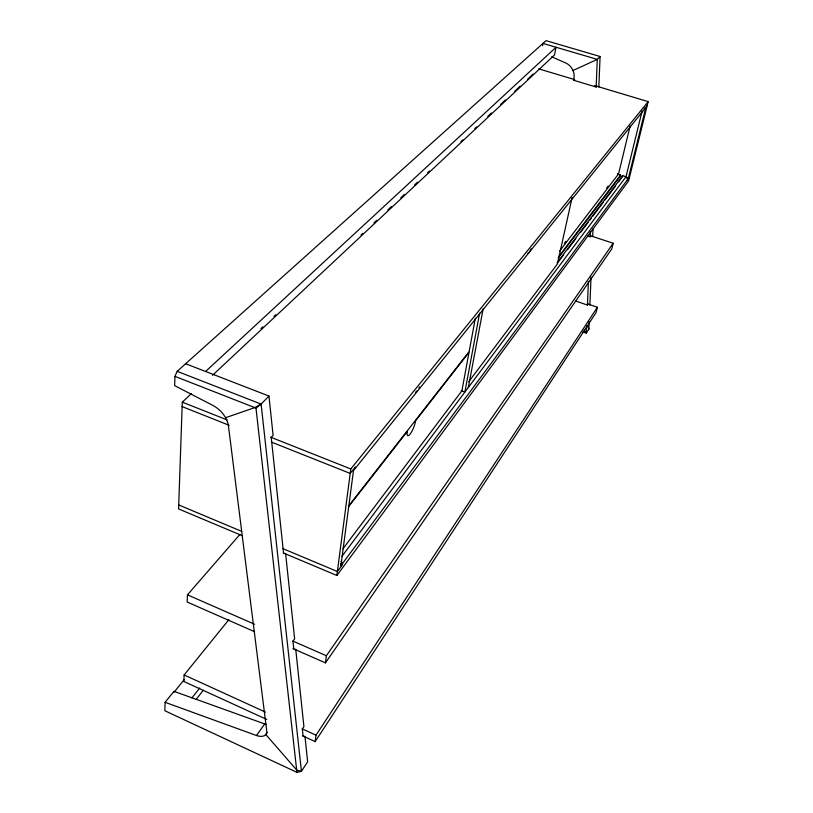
<?xml version="1.0" encoding="UTF-8"?>
<svg xmlns="http://www.w3.org/2000/svg" width="813" height="813" viewBox="0 0 813 813"><rect width="100%" height="100%" fill="white"/><g stroke="black" fill="none" stroke-linecap="round" stroke-linejoin="round"><path stroke-width="1.22" d="M266.176 724.383A12.541 7.49 36.9 0 1 264.713 723.936L173.952 691.335L165.09 702.31L164.836 710.745L296.938 772.35L301.44 771.313L307.639 761.781L304.926 736.172M598.835 86.93L600.085 56.493L546.072 40.65L177.183 371.338L174.947 376.368L174.663 385.647L212.833 405.402A22.093 15.112 43.9 0 1 225.292 417.232L225.841 418.207A22.093 15.112 43.9 0 1 228.473 426.134L266.888 732.076A12.673 7.48 36.9 0 1 265.902 734.444L265.566 734.82A12.673 7.48 36.9 0 1 256.512 735.521L165.09 702.31M596.864 86.259L596.163 87.021L573.978 80.365L574.1 76.249A13.354 12.165 51.3 0 0 573.155 70.843L572.88 70.192A13.354 12.165 51.3 0 0 565.563 62.896L551.692 56.788M191.543 393.482L182.285 402.14L178.586 508.928L242.599 535.838M586.62 325.647L586.325 333.106L582.758 331.846M575.563 300.962L587.443 305.058L588.388 281.4M587.86 236.024L590.177 236.786L590.38 231.796M596.163 87.021L597.27 59.379L600.085 56.493M584.049 330.098L586.325 333.106L588.886 329.153L589.201 321.552M589.882 305.058L591.031 277.162M592.697 236.573L593.002 228.971M228.87 619.689L184.124 674.963L183.86 681.477L266.786 719.454M239.906 534.446L187.478 594.842L187.173 602.027L254.571 631.691M302.487 735.806L315.159 741.608L316.003 735.165L597.382 307.284L587.86 304.011M292.914 648.561L325.444 662.88L326.379 655.745L613.195 243.26L590.37 235.729M283.331 552.962L336.867 575.472L350.789 468.949L648.164 101.625L594.659 85.599M340.911 565.675L353.492 470.575L645.817 107.529L628.307 178.596L340.911 565.675L340.484 563.592M355.22 468.43L355.413 466.957L350.21 473.41L271.461 442.109M475.341 318.147L469.152 351.602L348.645 505.991M479.609 313.188L464.884 392.069L461.317 390.748M468.349 387.435L483.135 308.849M542.556 45.619L542.982 43.414L597.27 59.379L573.013 70.507M572.108 197.529L557.403 263.971L468.705 381.775M559.507 251.217L618.571 173.87L630.126 125.985M558.206 258.046L620.36 176.065L620.604 175.049L617.372 174.033M618.693 181.817L622.758 175.73L626 176.756L628.307 178.596M341.927 556.377L626 176.756L642.107 111.025M645.176 108.322L647.361 104.867M597.382 307.284L596.071 312.588L315.159 741.608M613.195 243.26L611.793 248.91L325.444 662.88M648.164 101.625L628.591 180.903L336.867 575.472M587.443 305.058L588.094 304.092M267.182 732.584L265.821 734.525L296.674 770.033L301.44 771.313L261.115 404.091L268.951 396.053L185.649 363.746M256.512 735.521L264.713 723.936M590.177 236.786L590.848 235.882M629.333 177.884L627.412 180.476L627.656 179.46L626 176.756M558.318 261.908L563.663 254.815M567.484 249.743L575.899 238.595M580.482 232.508L588.124 222.366M589.649 220.343L591.183 218.311M592.707 216.288L603.409 202.091M604.933 200.069L615.634 185.872M342.984 548.745L461.906 390.809L469.04 352.242L415.667 420.656A10.274 2.602 -69.1 0 1 410.179 434.01A10.274 2.602 -69.1 0 1 407.242 431.449L348.523 506.733M557.027 262.843L622.758 175.73M559.212 255.953L620.604 175.049M564.303 243.382L565.848 241.37M606.61 188.108L608.144 186.096M196.228 699.312L203.26 690.318M191.888 697.971L199.724 688.001M173.911 692.391L184.256 679.556M573.978 80.365L574.71 79.623M260.973 328.554L262.823 326.826M273.94 316.43L275.79 314.702M360.962 235.059L362.811 233.331M373.919 222.945L376.704 220.343M387.811 209.957L391.51 206.492M400.768 197.833L404.478 194.368M414.66 184.846L417.435 182.254M427.618 172.732L429.467 170.994M460.951 141.564L462.8 139.836M474.833 128.576L476.692 126.848M487.8 116.462L491.499 112.997M500.757 104.338L505.391 100.009M514.649 91.361L520.198 86.158M527.607 79.237L533.165 74.044M212.498 375.321L554.517 54.959L556.051 47.256L205.587 371.48M296.938 772.35L255.993 408.096L261.115 404.091L177.183 371.338M644.12 108.668L645.817 107.529M261.115 404.091L254.774 407.618L225.557 417.709M538.714 68.851L573.978 79.41M617.494 173.525L618.571 173.87M620.36 176.065L622.514 176.746M174.947 376.368L255.993 408.096M182.285 402.14L227.061 419.894M270.658 437.181L350.789 468.949M182.122 406.602L229.144 425.29M178.718 504.944L241.725 531.377M282.558 548.501L337.385 571.509L342.395 564.761L342.568 563.439L341.114 561.427M187.478 594.842L254.611 624.282M292.812 641.03L326.379 655.745M184.124 674.963L265.546 712.137M302.243 728.885L316.003 735.165M588.043 326.816L588.886 329.153M268.951 396.053L273.107 435.351L271.207 437.394L283.564 553.053M285.597 553.379L294.631 638.815L292.965 641.091L293.798 648.947M295.729 649.17L303.92 726.578L302.334 728.926L303.107 736.08M531.143 248.849A8.801 1.89 -71.2 0 1 527.525 253.331M419.467 386.968A10.508 2.734 -69.5 0 1 418.888 388.065M417.16 390.718A10.508 2.734 -69.5 0 1 415.636 392.11"/></g></svg>
